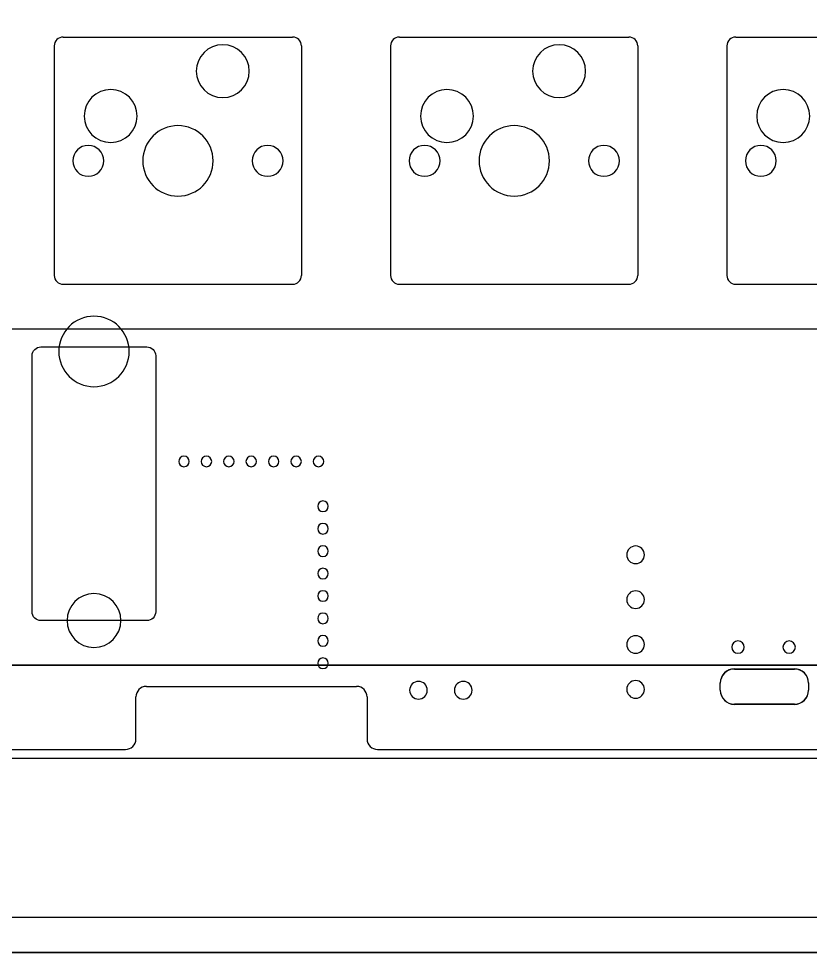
# Model space of a CAD drawing. Header units: millimetres. Extents: x 12 to 283, y 44 to 148.
# Drawn here: x 95.7 to 140.5, y 44.4 to 97.3 of the extents above; entities that cross this region are included whole.
import ezdxf

# ---------------------------------------------------------------- set-up
doc = ezdxf.new("R2010")
doc.units = ezdxf.units.MM
doc.header["$MEASUREMENT"] = 0
for name, color, linetype in [('Bottom_Bottom', 7, 'Continuous'), ('Bottom_Middle', 7, 'Continuous'), ('Bottom_Upper', 7, 'Continuous'), ('keys', 7, 'Continuous'), ('Medium1', 7, 'Continuous'), ('PCB', 7, 'Continuous'), ('plate', 7, 'Continuous'), ('Top', 7, 'Continuous')]:
    doc.layers.add(name, color=color, linetype=linetype)

# ---------------------------------------------------------------- blocks, each defined once
blk = doc.blocks.new('block 224')
at = {"layer": 'plate', "color": 7, "lineweight": 25, "true_color": 0xffffff}
blk.add_lwpolyline([(98.187, 96.272), (111.187, 96.272)], dxfattribs=at)
blk = doc.blocks.new('block 225')
at = {"layer": 'plate', "color": 7, "lineweight": 25, "true_color": 0xffffff}
blk.add_lwpolyline([(98.187, 82.272), (111.187, 82.272)], dxfattribs=at)
blk = doc.blocks.new('block 226')
at = {"layer": 'plate', "color": 7, "lineweight": 25, "true_color": 0xffffff}
blk.add_lwpolyline([(97.687, 95.772), (97.687, 82.772)], dxfattribs=at)
blk = doc.blocks.new('block 227')
at = {"layer": 'plate', "color": 7, "lineweight": 25, "true_color": 0xffffff}
blk.add_lwpolyline([(111.687, 95.772), (111.687, 82.772)], dxfattribs=at)
blk = doc.blocks.new('block 228')
at = {"layer": 'plate', "color": 7, "lineweight": 25, "true_color": 0xffffff}
blk.add_open_spline([(98.187, 96.272), (97.911, 96.272), (97.687, 96.048), (97.687, 95.772)], degree=3, dxfattribs=at)
blk = doc.blocks.new('block 229')
at = {"layer": 'plate', "color": 7, "lineweight": 25, "true_color": 0xffffff}
blk.add_open_spline([(111.687, 95.772), (111.687, 96.048), (111.463, 96.272), (111.187, 96.272)], degree=3, dxfattribs=at)
blk = doc.blocks.new('block 230')
at = {"layer": 'plate', "color": 7, "lineweight": 25, "true_color": 0xffffff}
blk.add_open_spline([(97.687, 82.772), (97.687, 82.496), (97.911, 82.272), (98.187, 82.272)], degree=3, dxfattribs=at)
blk = doc.blocks.new('block 231')
at = {"layer": 'plate', "color": 7, "lineweight": 25, "true_color": 0xffffff}
blk.add_open_spline([(111.187, 82.272), (111.463, 82.272), (111.687, 82.496), (111.687, 82.772)], degree=3, dxfattribs=at)
blk = doc.blocks.new('block 232')
at = {"layer": 'plate', "color": 7, "lineweight": 25, "true_color": 0xffffff}
blk.add_lwpolyline([(117.237, 96.272), (130.237, 96.272)], dxfattribs=at)
blk = doc.blocks.new('block 233')
at = {"layer": 'plate', "color": 7, "lineweight": 25, "true_color": 0xffffff}
blk.add_lwpolyline([(117.237, 82.272), (130.237, 82.272)], dxfattribs=at)
blk = doc.blocks.new('block 234')
at = {"layer": 'plate', "color": 7, "lineweight": 25, "true_color": 0xffffff}
blk.add_lwpolyline([(116.737, 95.772), (116.737, 82.772)], dxfattribs=at)
blk = doc.blocks.new('block 235')
at = {"layer": 'plate', "color": 7, "lineweight": 25, "true_color": 0xffffff}
blk.add_lwpolyline([(130.737, 95.772), (130.737, 82.772)], dxfattribs=at)
blk = doc.blocks.new('block 236')
at = {"layer": 'plate', "color": 7, "lineweight": 25, "true_color": 0xffffff}
blk.add_open_spline([(117.237, 96.272), (116.961, 96.272), (116.737, 96.048), (116.737, 95.772)], degree=3, dxfattribs=at)
blk = doc.blocks.new('block 237')
at = {"layer": 'plate', "color": 7, "lineweight": 25, "true_color": 0xffffff}
blk.add_open_spline([(130.737, 95.772), (130.737, 96.048), (130.513, 96.272), (130.237, 96.272)], degree=3, dxfattribs=at)
blk = doc.blocks.new('block 238')
at = {"layer": 'plate', "color": 7, "lineweight": 25, "true_color": 0xffffff}
blk.add_open_spline([(116.737, 82.772), (116.737, 82.496), (116.961, 82.272), (117.237, 82.272)], degree=3, dxfattribs=at)
blk = doc.blocks.new('block 239')
at = {"layer": 'plate', "color": 7, "lineweight": 25, "true_color": 0xffffff}
blk.add_open_spline([(130.237, 82.272), (130.513, 82.272), (130.737, 82.496), (130.737, 82.772)], degree=3, dxfattribs=at)
blk = doc.blocks.new('block 240')
at = {"layer": 'plate', "color": 7, "lineweight": 25, "true_color": 0xffffff}
blk.add_lwpolyline([(136.287, 96.272), (149.287, 96.272)], dxfattribs=at)
blk = doc.blocks.new('block 241')
at = {"layer": 'plate', "color": 7, "lineweight": 25, "true_color": 0xffffff}
blk.add_lwpolyline([(136.287, 82.272), (149.287, 82.272)], dxfattribs=at)
blk = doc.blocks.new('block 242')
at = {"layer": 'plate', "color": 7, "lineweight": 25, "true_color": 0xffffff}
blk.add_lwpolyline([(135.787, 95.772), (135.787, 82.772)], dxfattribs=at)
blk = doc.blocks.new('block 244')
at = {"layer": 'plate', "color": 7, "lineweight": 25, "true_color": 0xffffff}
blk.add_open_spline([(136.287, 96.272), (136.011, 96.272), (135.787, 96.048), (135.787, 95.772)], degree=3, dxfattribs=at)
blk = doc.blocks.new('block 246')
at = {"layer": 'plate', "color": 7, "lineweight": 25, "true_color": 0xffffff}
blk.add_open_spline([(135.787, 82.772), (135.787, 82.496), (136.011, 82.272), (136.287, 82.272)], degree=3, dxfattribs=at)
blk = doc.blocks.new('block 338')
at = {"layer": 'Bottom_Middle', "color": 7, "lineweight": 25, "true_color": 0xffffff}
blk.add_open_spline([(275.902, 148.397), (275.902, 148.397), (70.914, 148.397), (70.914, 148.397), (69.533, 148.397), (68.414, 147.278), (68.414, 145.897), (68.414, 145.897), (68.414, 137.397), (68.414, 137.397), (68.414, 137.397), (272.756, 137.397), (272.756, 137.397), (273.584, 137.397), (274.256, 136.725), (274.256, 135.897), (274.256, 135.897), (274.256, 56.934), (274.256, 56.934), (274.256, 56.106), (273.584, 55.435), (272.756, 55.435), (272.756, 55.435), (24.724, 55.435), (24.724, 55.435), (23.896, 55.435), (23.224, 56.106), (23.224, 56.935), (23.224, 56.935), (23.224, 135.897), (23.224, 135.897), (23.224, 136.725), (23.896, 137.397), (24.724, 137.397), (24.724, 137.397), (55.31, 137.397), (55.31, 137.397), (55.31, 137.397), (55.31, 145.897), (55.31, 145.897), (55.31, 147.278), (54.191, 148.397), (52.81, 148.397), (52.81, 148.397), (19.224, 148.397), (19.224, 148.397), (15.358, 148.397), (12.224, 145.263), (12.224, 141.397), (12.224, 141.397), (12.224, 51.435), (12.224, 51.435), (12.224, 47.569), (15.358, 44.434), (19.224, 44.434), (19.224, 44.434), (275.902, 44.434), (275.902, 44.434), (279.768, 44.434), (282.902, 47.569), (282.902, 51.435), (282.902, 51.435), (282.902, 141.397), (282.902, 141.397), (282.902, 145.263), (279.768, 148.397), (275.902, 148.397)], degree=3, knots=[0, 0, 0, 0, 1, 1, 1, 2, 2, 2, 3, 3, 3, 4, 4, 4, 5, 5, 5, 6, 6, 6, 7, 7, 7, 8, 8, 8, 9, 9, 9, 10, 10, 10, 11, 11, 11, 12, 12, 12, 13, 13, 13, 14, 14, 14, 15, 15, 15, 16, 16, 16, 17, 17, 17, 18, 18, 18, 19, 19, 19, 20, 20, 20, 21, 21, 21, 22, 22, 22, 22], dxfattribs=at)
blk = doc.blocks.new('block 339')
at = {"layer": 'Bottom_Bottom', "color": 7, "lineweight": 25, "true_color": 0xffffff}
blk.add_lwpolyline([(139.612, 58.491), (136.212, 58.491)], dxfattribs=at)
blk = doc.blocks.new('block 340')
at = {"layer": 'Bottom_Bottom', "color": 7, "lineweight": 25, "true_color": 0xffffff}
blk.add_open_spline([(139.612, 58.491), (140.054, 58.491), (140.412, 58.849), (140.412, 59.291)], degree=3, dxfattribs=at)
blk = doc.blocks.new('block 341')
at = {"layer": 'Bottom_Bottom', "color": 7, "lineweight": 25, "true_color": 0xffffff}
blk.add_open_spline([(135.412, 59.291), (135.412, 58.849), (135.77, 58.491), (136.212, 58.491)], degree=3, dxfattribs=at)
blk = doc.blocks.new('block 342')
at = {"layer": 'Bottom_Bottom', "color": 7, "lineweight": 25, "true_color": 0xffffff}
blk.add_lwpolyline([(140.412, 59.691), (140.412, 59.291)], dxfattribs=at)
blk = doc.blocks.new('block 343')
at = {"layer": 'Bottom_Bottom', "color": 7, "lineweight": 25, "true_color": 0xffffff}
blk.add_lwpolyline([(135.412, 59.291), (135.412, 59.691)], dxfattribs=at)
blk = doc.blocks.new('block 344')
at = {"layer": 'Bottom_Bottom', "color": 7, "lineweight": 25, "true_color": 0xffffff}
blk.add_open_spline([(140.412, 59.691), (140.412, 60.132), (140.054, 60.491), (139.612, 60.491)], degree=3, dxfattribs=at)
blk = doc.blocks.new('block 345')
at = {"layer": 'Bottom_Bottom', "color": 7, "lineweight": 25, "true_color": 0xffffff}
blk.add_open_spline([(136.212, 60.491), (135.77, 60.491), (135.412, 60.132), (135.412, 59.691)], degree=3, dxfattribs=at)
blk = doc.blocks.new('block 346')
at = {"layer": 'Bottom_Bottom', "color": 7, "lineweight": 25, "true_color": 0xffffff}
blk.add_lwpolyline([(136.212, 60.491), (139.612, 60.491)], dxfattribs=at)
blk = doc.blocks.new('block 356')
at = {"layer": 'PCB', "color": 7, "lineweight": 25, "true_color": 0xffffff}
blk.add_lwpolyline([(26.11, 55.922), (101.715, 55.922)], dxfattribs=at)
blk = doc.blocks.new('block 358')
at = {"layer": 'PCB', "color": 7, "lineweight": 25, "true_color": 0xffffff}
blk.add_open_spline([(101.715, 55.922), (102.044, 55.922), (102.311, 56.188), (102.311, 56.517)], degree=3, dxfattribs=at)
blk = doc.blocks.new('block 360')
at = {"layer": 'PCB', "color": 7, "lineweight": 25, "true_color": 0xffffff}
blk.add_lwpolyline([(102.311, 56.517), (102.311, 58.898)], dxfattribs=at)
blk = doc.blocks.new('block 362')
at = {"layer": 'PCB', "color": 7, "lineweight": 25, "true_color": 0xffffff}
blk.add_open_spline([(102.906, 59.493), (102.577, 59.493), (102.311, 59.227), (102.311, 58.898)], degree=3, dxfattribs=at)
blk = doc.blocks.new('block 364')
at = {"layer": 'PCB', "color": 7, "lineweight": 25, "true_color": 0xffffff}
blk.add_lwpolyline([(102.906, 59.493), (114.812, 59.494)], dxfattribs=at)
blk = doc.blocks.new('block 366')
at = {"layer": 'PCB', "color": 7, "lineweight": 25, "true_color": 0xffffff}
blk.add_open_spline([(115.408, 58.898), (115.408, 59.227), (115.141, 59.494), (114.812, 59.494)], degree=3, dxfattribs=at)
blk = doc.blocks.new('block 368')
at = {"layer": 'PCB', "color": 7, "lineweight": 25, "true_color": 0xffffff}
blk.add_lwpolyline([(115.408, 58.898), (115.408, 56.517)], dxfattribs=at)
blk = doc.blocks.new('block 370')
at = {"layer": 'PCB', "color": 7, "lineweight": 25, "true_color": 0xffffff}
blk.add_open_spline([(115.408, 56.517), (115.408, 56.188), (115.674, 55.922), (116.003, 55.922)], degree=3, dxfattribs=at)
blk = doc.blocks.new('block 372')
at = {"layer": 'PCB', "color": 7, "lineweight": 25, "true_color": 0xffffff}
blk.add_lwpolyline([(116.003, 55.922), (271.379, 55.922)], dxfattribs=at)
blk = doc.blocks.new('block 382')
at = {"layer": 'PCB', "color": 7, "lineweight": 25, "true_color": 0xffffff}
blk.add_open_spline([(112.608, 68.426), (112.608, 68.592), (112.742, 68.726), (112.908, 68.726), (113.073, 68.726), (113.208, 68.592), (113.208, 68.426), (113.208, 68.26), (113.073, 68.126), (112.908, 68.126), (112.742, 68.126), (112.608, 68.26), (112.608, 68.426), (112.608, 68.426), (112.608, 68.426), (112.608, 68.426)], degree=3, knots=[0, 0, 0, 0, 1, 1, 1, 2, 2, 2, 3, 3, 3, 4, 4, 4, 5, 5, 5, 5], dxfattribs=at)
blk = doc.blocks.new('block 383')
at = {"layer": 'PCB', "color": 7, "lineweight": 25, "true_color": 0xffffff}
blk.add_open_spline([(112.608, 67.156), (112.608, 67.322), (112.742, 67.456), (112.908, 67.456), (113.073, 67.456), (113.208, 67.322), (113.208, 67.156), (113.208, 66.99), (113.073, 66.856), (112.908, 66.856), (112.742, 66.856), (112.608, 66.99), (112.608, 67.156), (112.608, 67.156), (112.608, 67.156), (112.608, 67.156)], degree=3, knots=[0, 0, 0, 0, 1, 1, 1, 2, 2, 2, 3, 3, 3, 4, 4, 4, 5, 5, 5, 5], dxfattribs=at)
blk = doc.blocks.new('block 384')
at = {"layer": 'PCB', "color": 7, "lineweight": 25, "true_color": 0xffffff}
blk.add_open_spline([(112.608, 64.616), (112.608, 64.782), (112.742, 64.916), (112.908, 64.916), (113.073, 64.916), (113.208, 64.782), (113.208, 64.616), (113.208, 64.45), (113.073, 64.316), (112.908, 64.316), (112.742, 64.316), (112.608, 64.45), (112.608, 64.616), (112.608, 64.616), (112.608, 64.616), (112.608, 64.616)], degree=3, knots=[0, 0, 0, 0, 1, 1, 1, 2, 2, 2, 3, 3, 3, 4, 4, 4, 5, 5, 5, 5], dxfattribs=at)
blk = doc.blocks.new('block 385')
at = {"layer": 'PCB', "color": 7, "lineweight": 25, "true_color": 0xffffff}
blk.add_open_spline([(112.608, 65.886), (112.608, 66.052), (112.742, 66.186), (112.908, 66.186), (113.073, 66.186), (113.208, 66.052), (113.208, 65.886), (113.208, 65.72), (113.073, 65.586), (112.908, 65.586), (112.742, 65.586), (112.608, 65.72), (112.608, 65.886), (112.608, 65.886), (112.608, 65.886), (112.608, 65.886)], degree=3, knots=[0, 0, 0, 0, 1, 1, 1, 2, 2, 2, 3, 3, 3, 4, 4, 4, 5, 5, 5, 5], dxfattribs=at)
blk = doc.blocks.new('block 386')
at = {"layer": 'PCB', "color": 7, "lineweight": 25, "true_color": 0xffffff}
blk.add_open_spline([(130.117, 64.408), (130.117, 64.684), (130.341, 64.908), (130.617, 64.908), (130.893, 64.908), (131.117, 64.684), (131.117, 64.408), (131.117, 64.132), (130.893, 63.908), (130.617, 63.908), (130.341, 63.908), (130.117, 64.132), (130.117, 64.408), (130.117, 64.408), (130.117, 64.408), (130.117, 64.408)], degree=3, knots=[0, 0, 0, 0, 1, 1, 1, 2, 2, 2, 3, 3, 3, 4, 4, 4, 5, 5, 5, 5], dxfattribs=at)
blk = doc.blocks.new('block 387')
at = {"layer": 'PCB', "color": 7, "lineweight": 25, "true_color": 0xffffff}
blk.add_open_spline([(130.117, 66.948), (130.117, 67.224), (130.341, 67.448), (130.617, 67.448), (130.893, 67.448), (131.117, 67.224), (131.117, 66.948), (131.117, 66.672), (130.893, 66.448), (130.617, 66.448), (130.341, 66.448), (130.117, 66.672), (130.117, 66.948), (130.117, 66.948), (130.117, 66.948), (130.117, 66.948)], degree=3, knots=[0, 0, 0, 0, 1, 1, 1, 2, 2, 2, 3, 3, 3, 4, 4, 4, 5, 5, 5, 5], dxfattribs=at)
blk = doc.blocks.new('block 388')
at = {"layer": 'PCB', "color": 7, "lineweight": 25, "true_color": 0xffffff}
blk.add_open_spline([(112.608, 69.696), (112.608, 69.862), (112.742, 69.996), (112.908, 69.996), (113.073, 69.996), (113.208, 69.862), (113.208, 69.696), (113.208, 69.53), (113.073, 69.396), (112.908, 69.396), (112.742, 69.396), (112.608, 69.53), (112.608, 69.696), (112.608, 69.696), (112.608, 69.696), (112.608, 69.696)], degree=3, knots=[0, 0, 0, 0, 1, 1, 1, 2, 2, 2, 3, 3, 3, 4, 4, 4, 5, 5, 5, 5], dxfattribs=at)
blk = doc.blocks.new('block 390')
at = {"layer": 'PCB', "color": 7, "lineweight": 25, "true_color": 0xffffff}
blk.add_open_spline([(138.967, 61.721), (138.967, 61.914), (139.123, 62.071), (139.317, 62.071), (139.51, 62.071), (139.667, 61.914), (139.667, 61.721), (139.667, 61.528), (139.51, 61.371), (139.317, 61.371), (139.123, 61.371), (138.967, 61.528), (138.967, 61.721), (138.967, 61.721), (138.967, 61.721), (138.967, 61.721)], degree=3, knots=[0, 0, 0, 0, 1, 1, 1, 2, 2, 2, 3, 3, 3, 4, 4, 4, 5, 5, 5, 5], dxfattribs=at)
blk = doc.blocks.new('block 391')
at = {"layer": 'PCB', "color": 7, "lineweight": 25, "true_color": 0xffffff}
blk.add_open_spline([(136.067, 61.721), (136.067, 61.914), (136.223, 62.071), (136.417, 62.071), (136.61, 62.071), (136.767, 61.914), (136.767, 61.721), (136.767, 61.528), (136.61, 61.371), (136.417, 61.371), (136.223, 61.371), (136.067, 61.528), (136.067, 61.721), (136.067, 61.721), (136.067, 61.721), (136.067, 61.721)], degree=3, knots=[0, 0, 0, 0, 1, 1, 1, 2, 2, 2, 3, 3, 3, 4, 4, 4, 5, 5, 5, 5], dxfattribs=at)
blk = doc.blocks.new('block 392')
at = {"layer": 'PCB', "color": 7, "lineweight": 25, "true_color": 0xffffff}
blk.add_open_spline([(130.117, 61.868), (130.117, 62.144), (130.341, 62.368), (130.617, 62.368), (130.893, 62.368), (131.117, 62.144), (131.117, 61.868), (131.117, 61.592), (130.893, 61.368), (130.617, 61.368), (130.341, 61.368), (130.117, 61.592), (130.117, 61.868), (130.117, 61.868), (130.117, 61.868), (130.117, 61.868)], degree=3, knots=[0, 0, 0, 0, 1, 1, 1, 2, 2, 2, 3, 3, 3, 4, 4, 4, 5, 5, 5, 5], dxfattribs=at)
blk = doc.blocks.new('block 393')
at = {"layer": 'PCB', "color": 7, "lineweight": 25, "true_color": 0xffffff}
blk.add_open_spline([(112.608, 62.076), (112.608, 62.242), (112.742, 62.376), (112.908, 62.376), (113.073, 62.376), (113.208, 62.242), (113.208, 62.076), (113.208, 61.91), (113.073, 61.776), (112.908, 61.776), (112.742, 61.776), (112.608, 61.91), (112.608, 62.076), (112.608, 62.076), (112.608, 62.076), (112.608, 62.076)], degree=3, knots=[0, 0, 0, 0, 1, 1, 1, 2, 2, 2, 3, 3, 3, 4, 4, 4, 5, 5, 5, 5], dxfattribs=at)
blk = doc.blocks.new('block 394')
at = {"layer": 'PCB', "color": 7, "lineweight": 25, "true_color": 0xffffff}
blk.add_open_spline([(112.608, 63.346), (112.608, 63.512), (112.742, 63.646), (112.908, 63.646), (113.073, 63.646), (113.208, 63.512), (113.208, 63.346), (113.208, 63.18), (113.073, 63.046), (112.908, 63.046), (112.742, 63.046), (112.608, 63.18), (112.608, 63.346), (112.608, 63.346), (112.608, 63.346), (112.608, 63.346)], degree=3, knots=[0, 0, 0, 0, 1, 1, 1, 2, 2, 2, 3, 3, 3, 4, 4, 4, 5, 5, 5, 5], dxfattribs=at)
blk = doc.blocks.new('block 395')
at = {"layer": 'PCB', "color": 7, "lineweight": 25, "true_color": 0xffffff}
blk.add_open_spline([(112.354, 72.236), (112.354, 72.402), (112.488, 72.536), (112.654, 72.536), (112.819, 72.536), (112.954, 72.402), (112.954, 72.236), (112.954, 72.07), (112.819, 71.936), (112.654, 71.936), (112.488, 71.936), (112.354, 72.07), (112.354, 72.236), (112.354, 72.236), (112.354, 72.236), (112.354, 72.236)], degree=3, knots=[0, 0, 0, 0, 1, 1, 1, 2, 2, 2, 3, 3, 3, 4, 4, 4, 5, 5, 5, 5], dxfattribs=at)
blk = doc.blocks.new('block 408')
at = {"layer": 'PCB', "color": 7, "lineweight": 25, "true_color": 0xffffff}
blk.add_open_spline([(117.787, 89.259), (117.787, 89.742), (118.178, 90.134), (118.662, 90.134), (119.145, 90.134), (119.537, 89.742), (119.537, 89.259), (119.537, 88.776), (119.145, 88.384), (118.662, 88.384), (118.178, 88.384), (117.787, 88.776), (117.787, 89.259), (117.787, 89.259), (117.787, 89.259), (117.787, 89.259)], degree=3, knots=[0, 0, 0, 0, 1, 1, 1, 2, 2, 2, 3, 3, 3, 4, 4, 4, 5, 5, 5, 5], dxfattribs=at)
blk = doc.blocks.new('block 409')
at = {"layer": 'PCB', "color": 7, "lineweight": 25, "true_color": 0xffffff}
blk.add_open_spline([(118.432, 91.799), (118.432, 92.628), (119.103, 93.299), (119.932, 93.299), (120.76, 93.299), (121.432, 92.628), (121.432, 91.799), (121.432, 90.971), (120.76, 90.299), (119.932, 90.299), (119.103, 90.299), (118.432, 90.971), (118.432, 91.799), (118.432, 91.799), (118.432, 91.799), (118.432, 91.799)], degree=3, knots=[0, 0, 0, 0, 1, 1, 1, 2, 2, 2, 3, 3, 3, 4, 4, 4, 5, 5, 5, 5], dxfattribs=at)
blk = doc.blocks.new('block 410')
at = {"layer": 'PCB', "color": 7, "lineweight": 25, "true_color": 0xffffff}
blk.add_open_spline([(121.748, 89.259), (121.748, 90.36), (122.64, 91.253), (123.742, 91.253), (124.843, 91.253), (125.736, 90.36), (125.736, 89.259), (125.736, 88.158), (124.843, 87.265), (123.742, 87.265), (122.64, 87.265), (121.748, 88.158), (121.748, 89.259), (121.748, 89.259), (121.748, 89.259), (121.748, 89.259)], degree=3, knots=[0, 0, 0, 0, 1, 1, 1, 2, 2, 2, 3, 3, 3, 4, 4, 4, 5, 5, 5, 5], dxfattribs=at)
blk = doc.blocks.new('block 411')
at = {"layer": 'PCB', "color": 7, "lineweight": 25, "true_color": 0xffffff}
blk.add_open_spline([(124.782, 94.339), (124.782, 95.168), (125.453, 95.839), (126.282, 95.839), (127.11, 95.839), (127.782, 95.168), (127.782, 94.339), (127.782, 93.511), (127.11, 92.839), (126.282, 92.839), (125.453, 92.839), (124.782, 93.511), (124.782, 94.339), (124.782, 94.339), (124.782, 94.339), (124.782, 94.339)], degree=3, knots=[0, 0, 0, 0, 1, 1, 1, 2, 2, 2, 3, 3, 3, 4, 4, 4, 5, 5, 5, 5], dxfattribs=at)
blk = doc.blocks.new('block 412')
at = {"layer": 'PCB', "color": 7, "lineweight": 25, "true_color": 0xffffff}
blk.add_open_spline([(127.947, 89.259), (127.947, 89.742), (128.338, 90.134), (128.822, 90.134), (129.305, 90.134), (129.697, 89.742), (129.697, 89.259), (129.697, 88.776), (129.305, 88.384), (128.822, 88.384), (128.338, 88.384), (127.947, 88.776), (127.947, 89.259), (127.947, 89.259), (127.947, 89.259), (127.947, 89.259)], degree=3, knots=[0, 0, 0, 0, 1, 1, 1, 2, 2, 2, 3, 3, 3, 4, 4, 4, 5, 5, 5, 5], dxfattribs=at)
blk = doc.blocks.new('block 413')
at = {"layer": 'PCB', "color": 7, "lineweight": 25, "true_color": 0xffffff}
blk.add_open_spline([(136.837, 89.259), (136.837, 89.742), (137.228, 90.134), (137.712, 90.134), (138.195, 90.134), (138.587, 89.742), (138.587, 89.259), (138.587, 88.776), (138.195, 88.384), (137.712, 88.384), (137.228, 88.384), (136.837, 88.776), (136.837, 89.259), (136.837, 89.259), (136.837, 89.259), (136.837, 89.259)], degree=3, knots=[0, 0, 0, 0, 1, 1, 1, 2, 2, 2, 3, 3, 3, 4, 4, 4, 5, 5, 5, 5], dxfattribs=at)
blk = doc.blocks.new('block 450')
at = {"layer": 'PCB', "color": 7, "lineweight": 25, "true_color": 0xffffff}
blk.add_open_spline([(137.482, 91.799), (137.482, 92.628), (138.153, 93.299), (138.982, 93.299), (139.81, 93.299), (140.482, 92.628), (140.482, 91.799), (140.482, 90.971), (139.81, 90.299), (138.982, 90.299), (138.153, 90.299), (137.482, 90.971), (137.482, 91.799), (137.482, 91.799), (137.482, 91.799), (137.482, 91.799)], degree=3, knots=[0, 0, 0, 0, 1, 1, 1, 2, 2, 2, 3, 3, 3, 4, 4, 4, 5, 5, 5, 5], dxfattribs=at)
blk = doc.blocks.new('block 526')
at = {"layer": 'PCB', "color": 7, "lineweight": 25, "true_color": 0xffffff}
blk.add_open_spline([(108.544, 72.236), (108.544, 72.402), (108.678, 72.536), (108.844, 72.536), (109.009, 72.536), (109.144, 72.402), (109.144, 72.236), (109.144, 72.07), (109.009, 71.936), (108.844, 71.936), (108.678, 71.936), (108.544, 72.07), (108.544, 72.236), (108.544, 72.236), (108.544, 72.236), (108.544, 72.236)], degree=3, knots=[0, 0, 0, 0, 1, 1, 1, 2, 2, 2, 3, 3, 3, 4, 4, 4, 5, 5, 5, 5], dxfattribs=at)
blk = doc.blocks.new('block 527')
at = {"layer": 'PCB', "color": 7, "lineweight": 25, "true_color": 0xffffff}
blk.add_open_spline([(107.274, 72.236), (107.274, 72.402), (107.408, 72.536), (107.574, 72.536), (107.739, 72.536), (107.874, 72.402), (107.874, 72.236), (107.874, 72.07), (107.739, 71.936), (107.574, 71.936), (107.408, 71.936), (107.274, 72.07), (107.274, 72.236), (107.274, 72.236), (107.274, 72.236), (107.274, 72.236)], degree=3, knots=[0, 0, 0, 0, 1, 1, 1, 2, 2, 2, 3, 3, 3, 4, 4, 4, 5, 5, 5, 5], dxfattribs=at)
blk = doc.blocks.new('block 528')
at = {"layer": 'PCB', "color": 7, "lineweight": 25, "true_color": 0xffffff}
blk.add_open_spline([(104.734, 72.236), (104.734, 72.402), (104.868, 72.536), (105.034, 72.536), (105.199, 72.536), (105.334, 72.402), (105.334, 72.236), (105.334, 72.07), (105.199, 71.936), (105.034, 71.936), (104.868, 71.936), (104.734, 72.07), (104.734, 72.236), (104.734, 72.236), (104.734, 72.236), (104.734, 72.236)], degree=3, knots=[0, 0, 0, 0, 1, 1, 1, 2, 2, 2, 3, 3, 3, 4, 4, 4, 5, 5, 5, 5], dxfattribs=at)
blk = doc.blocks.new('block 529')
at = {"layer": 'PCB', "color": 7, "lineweight": 25, "true_color": 0xffffff}
blk.add_open_spline([(106.004, 72.236), (106.004, 72.402), (106.138, 72.536), (106.304, 72.536), (106.469, 72.536), (106.604, 72.402), (106.604, 72.236), (106.604, 72.07), (106.469, 71.936), (106.304, 71.936), (106.138, 71.936), (106.004, 72.07), (106.004, 72.236), (106.004, 72.236), (106.004, 72.236), (106.004, 72.236)], degree=3, knots=[0, 0, 0, 0, 1, 1, 1, 2, 2, 2, 3, 3, 3, 4, 4, 4, 5, 5, 5, 5], dxfattribs=at)
blk = doc.blocks.new('block 530')
at = {"layer": 'PCB', "color": 7, "lineweight": 25, "true_color": 0xffffff}
blk.add_open_spline([(97.942, 78.464), (97.942, 79.565), (98.834, 80.458), (99.936, 80.458), (101.037, 80.458), (101.93, 79.565), (101.93, 78.464), (101.93, 77.363), (101.037, 76.47), (99.936, 76.47), (98.834, 76.47), (97.942, 77.363), (97.942, 78.464), (97.942, 78.464), (97.942, 78.464), (97.942, 78.464)], degree=3, knots=[0, 0, 0, 0, 1, 1, 1, 2, 2, 2, 3, 3, 3, 4, 4, 4, 5, 5, 5, 5], dxfattribs=at)
blk = doc.blocks.new('block 531')
at = {"layer": 'PCB', "color": 7, "lineweight": 25, "true_color": 0xffffff}
blk.add_open_spline([(109.814, 72.236), (109.814, 72.402), (109.948, 72.536), (110.114, 72.536), (110.279, 72.536), (110.414, 72.402), (110.414, 72.236), (110.414, 72.07), (110.279, 71.936), (110.114, 71.936), (109.948, 71.936), (109.814, 72.07), (109.814, 72.236), (109.814, 72.236), (109.814, 72.236), (109.814, 72.236)], degree=3, knots=[0, 0, 0, 0, 1, 1, 1, 2, 2, 2, 3, 3, 3, 4, 4, 4, 5, 5, 5, 5], dxfattribs=at)
blk = doc.blocks.new('block 535')
at = {"layer": 'PCB', "color": 7, "lineweight": 25, "true_color": 0xffffff}
blk.add_open_spline([(108.897, 89.259), (108.897, 89.742), (109.288, 90.134), (109.772, 90.134), (110.255, 90.134), (110.647, 89.742), (110.647, 89.259), (110.647, 88.776), (110.255, 88.384), (109.772, 88.384), (109.288, 88.384), (108.897, 88.776), (108.897, 89.259), (108.897, 89.259), (108.897, 89.259), (108.897, 89.259)], degree=3, knots=[0, 0, 0, 0, 1, 1, 1, 2, 2, 2, 3, 3, 3, 4, 4, 4, 5, 5, 5, 5], dxfattribs=at)
blk = doc.blocks.new('block 536')
at = {"layer": 'PCB', "color": 7, "lineweight": 25, "true_color": 0xffffff}
blk.add_open_spline([(98.737, 89.259), (98.737, 89.742), (99.128, 90.134), (99.612, 90.134), (100.095, 90.134), (100.487, 89.742), (100.487, 89.259), (100.487, 88.776), (100.095, 88.384), (99.612, 88.384), (99.128, 88.384), (98.737, 88.776), (98.737, 89.259), (98.737, 89.259), (98.737, 89.259), (98.737, 89.259)], degree=3, knots=[0, 0, 0, 0, 1, 1, 1, 2, 2, 2, 3, 3, 3, 4, 4, 4, 5, 5, 5, 5], dxfattribs=at)
blk = doc.blocks.new('block 537')
at = {"layer": 'PCB', "color": 7, "lineweight": 25, "true_color": 0xffffff}
blk.add_open_spline([(102.698, 89.259), (102.698, 90.36), (103.59, 91.253), (104.692, 91.253), (105.793, 91.253), (106.686, 90.36), (106.686, 89.259), (106.686, 88.158), (105.793, 87.265), (104.692, 87.265), (103.59, 87.265), (102.698, 88.158), (102.698, 89.259), (102.698, 89.259), (102.698, 89.259), (102.698, 89.259)], degree=3, knots=[0, 0, 0, 0, 1, 1, 1, 2, 2, 2, 3, 3, 3, 4, 4, 4, 5, 5, 5, 5], dxfattribs=at)
blk = doc.blocks.new('block 538')
at = {"layer": 'PCB', "color": 7, "lineweight": 25, "true_color": 0xffffff}
blk.add_open_spline([(98.412, 63.224), (98.412, 64.066), (99.094, 64.748), (99.936, 64.748), (100.777, 64.748), (101.46, 64.066), (101.46, 63.224), (101.46, 62.382), (100.777, 61.7), (99.936, 61.7), (99.094, 61.7), (98.412, 62.382), (98.412, 63.224), (98.412, 63.224), (98.412, 63.224), (98.412, 63.224)], degree=3, knots=[0, 0, 0, 0, 1, 1, 1, 2, 2, 2, 3, 3, 3, 4, 4, 4, 5, 5, 5, 5], dxfattribs=at)
blk = doc.blocks.new('block 540')
at = {"layer": 'PCB', "color": 7, "lineweight": 25, "true_color": 0xffffff}
blk.add_open_spline([(105.732, 94.339), (105.732, 95.168), (106.403, 95.839), (107.232, 95.839), (108.06, 95.839), (108.732, 95.168), (108.732, 94.339), (108.732, 93.511), (108.06, 92.839), (107.232, 92.839), (106.403, 92.839), (105.732, 93.511), (105.732, 94.339), (105.732, 94.339), (105.732, 94.339), (105.732, 94.339)], degree=3, knots=[0, 0, 0, 0, 1, 1, 1, 2, 2, 2, 3, 3, 3, 4, 4, 4, 5, 5, 5, 5], dxfattribs=at)
blk = doc.blocks.new('block 541')
at = {"layer": 'PCB', "color": 7, "lineweight": 25, "true_color": 0xffffff}
blk.add_open_spline([(99.382, 91.799), (99.382, 92.628), (100.053, 93.299), (100.882, 93.299), (101.71, 93.299), (102.382, 92.628), (102.382, 91.799), (102.382, 90.971), (101.71, 90.299), (100.882, 90.299), (100.053, 90.299), (99.382, 90.971), (99.382, 91.799), (99.382, 91.799), (99.382, 91.799), (99.382, 91.799)], degree=3, knots=[0, 0, 0, 0, 1, 1, 1, 2, 2, 2, 3, 3, 3, 4, 4, 4, 5, 5, 5, 5], dxfattribs=at)
blk = doc.blocks.new('block 547')
at = {"layer": 'PCB', "color": 7, "lineweight": 25, "true_color": 0xffffff}
blk.add_open_spline([(111.084, 72.236), (111.084, 72.402), (111.218, 72.536), (111.384, 72.536), (111.549, 72.536), (111.684, 72.402), (111.684, 72.236), (111.684, 72.07), (111.549, 71.936), (111.384, 71.936), (111.218, 71.936), (111.084, 72.07), (111.084, 72.236), (111.084, 72.236), (111.084, 72.236), (111.084, 72.236)], degree=3, knots=[0, 0, 0, 0, 1, 1, 1, 2, 2, 2, 3, 3, 3, 4, 4, 4, 5, 5, 5, 5], dxfattribs=at)
blk = doc.blocks.new('block 618')
at = {"layer": 'PCB', "color": 7, "lineweight": 25, "true_color": 0xffffff}
blk.add_open_spline([(130.117, 59.328), (130.117, 59.604), (130.341, 59.828), (130.617, 59.828), (130.893, 59.828), (131.117, 59.604), (131.117, 59.328), (131.117, 59.052), (130.893, 58.828), (130.617, 58.828), (130.341, 58.828), (130.117, 59.052), (130.117, 59.328), (130.117, 59.328), (130.117, 59.328), (130.117, 59.328)], degree=3, knots=[0, 0, 0, 0, 1, 1, 1, 2, 2, 2, 3, 3, 3, 4, 4, 4, 5, 5, 5, 5], dxfattribs=at)
blk = doc.blocks.new('block 619')
at = {"layer": 'PCB', "color": 7, "lineweight": 25, "true_color": 0xffffff}
blk.add_lwpolyline([(139.617, 58.478), (136.217, 58.478)], dxfattribs=at)
blk = doc.blocks.new('block 620')
at = {"layer": 'PCB', "color": 7, "lineweight": 25, "true_color": 0xffffff}
blk.add_open_spline([(139.617, 58.478), (140.059, 58.478), (140.417, 58.836), (140.417, 59.278)], degree=3, dxfattribs=at)
blk = doc.blocks.new('block 621')
at = {"layer": 'PCB', "color": 7, "lineweight": 25, "true_color": 0xffffff}
blk.add_open_spline([(135.417, 59.278), (135.417, 58.836), (135.775, 58.478), (136.217, 58.478)], degree=3, dxfattribs=at)
blk = doc.blocks.new('block 622')
at = {"layer": 'PCB', "color": 7, "lineweight": 25, "true_color": 0xffffff}
blk.add_lwpolyline([(140.417, 59.678), (140.417, 59.278)], dxfattribs=at)
blk = doc.blocks.new('block 623')
at = {"layer": 'PCB', "color": 7, "lineweight": 25, "true_color": 0xffffff}
blk.add_lwpolyline([(135.417, 59.278), (135.417, 59.678)], dxfattribs=at)
blk = doc.blocks.new('block 624')
at = {"layer": 'PCB', "color": 7, "lineweight": 25, "true_color": 0xffffff}
blk.add_open_spline([(140.417, 59.678), (140.417, 60.12), (140.059, 60.478), (139.617, 60.478)], degree=3, dxfattribs=at)
blk = doc.blocks.new('block 625')
at = {"layer": 'PCB', "color": 7, "lineweight": 25, "true_color": 0xffffff}
blk.add_open_spline([(136.217, 60.478), (135.775, 60.478), (135.417, 60.12), (135.417, 59.678)], degree=3, dxfattribs=at)
blk = doc.blocks.new('block 626')
at = {"layer": 'PCB', "color": 7, "lineweight": 25, "true_color": 0xffffff}
blk.add_lwpolyline([(136.217, 60.478), (139.617, 60.478)], dxfattribs=at)
blk = doc.blocks.new('block 628')
at = {"layer": 'PCB', "color": 7, "lineweight": 25, "true_color": 0xffffff}
blk.add_open_spline([(120.357, 59.278), (120.357, 59.554), (120.581, 59.778), (120.857, 59.778), (121.133, 59.778), (121.357, 59.554), (121.357, 59.278), (121.357, 59.002), (121.133, 58.778), (120.857, 58.778), (120.581, 58.778), (120.357, 59.002), (120.357, 59.278), (120.357, 59.278), (120.357, 59.278), (120.357, 59.278)], degree=3, knots=[0, 0, 0, 0, 1, 1, 1, 2, 2, 2, 3, 3, 3, 4, 4, 4, 5, 5, 5, 5], dxfattribs=at)
blk = doc.blocks.new('block 629')
at = {"layer": 'PCB', "color": 7, "lineweight": 25, "true_color": 0xffffff}
blk.add_open_spline([(112.608, 60.806), (112.608, 60.972), (112.742, 61.106), (112.908, 61.106), (113.073, 61.106), (113.208, 60.972), (113.208, 60.806), (113.208, 60.64), (113.073, 60.506), (112.908, 60.506), (112.742, 60.506), (112.608, 60.64), (112.608, 60.806), (112.608, 60.806), (112.608, 60.806), (112.608, 60.806)], degree=3, knots=[0, 0, 0, 0, 1, 1, 1, 2, 2, 2, 3, 3, 3, 4, 4, 4, 5, 5, 5, 5], dxfattribs=at)
blk = doc.blocks.new('block 630')
at = {"layer": 'PCB', "color": 7, "lineweight": 25, "true_color": 0xffffff}
blk.add_open_spline([(117.817, 59.278), (117.817, 59.554), (118.041, 59.778), (118.317, 59.778), (118.593, 59.778), (118.817, 59.554), (118.817, 59.278), (118.817, 59.002), (118.593, 58.778), (118.317, 58.778), (118.041, 58.778), (117.817, 59.002), (117.817, 59.278), (117.817, 59.278), (117.817, 59.278), (117.817, 59.278)], degree=3, knots=[0, 0, 0, 0, 1, 1, 1, 2, 2, 2, 3, 3, 3, 4, 4, 4, 5, 5, 5, 5], dxfattribs=at)
blk = doc.blocks.new('block 353')
at = {"layer": 'PCB'}
for name in ['block 540', 'block 411', 'block 541', 'block 409', 'block 450', 'block 537', 'block 410', 'block 536', 'block 535', 'block 408', 'block 412', 'block 413', 'block 530', 'block 528', 'block 529', 'block 527', 'block 526', 'block 531', 'block 547', 'block 395', 'block 388', 'block 382', 'block 383', 'block 387', 'block 385', 'block 538', 'block 384', 'block 386', 'block 394', 'block 393', 'block 392', 'block 391', 'block 390', 'block 629', 'block 625', 'block 626', 'block 624', 'block 630', 'block 628', 'block 618', 'block 362', 'block 364', 'block 366', 'block 623', 'block 621', 'block 620', 'block 622', 'block 360', 'block 368', 'block 619', 'block 358', 'block 370', 'block 356', 'block 372']:
    blk.add_blockref(name, (0, 0), dxfattribs=at)

msp = doc.modelspace()

# ---------------------------------------------------------------- linework, layer by layer
at = {"layer": 'Bottom_Bottom', "color": 7, "lineweight": 25, "true_color": 0xffffff}
msp.add_open_spline([(19.224, 148.397), (15.358, 148.397), (12.224, 145.263), (12.224, 141.397), (12.224, 141.397), (12.224, 51.434), (12.224, 51.434), (12.224, 47.569), (15.358, 44.434), (19.224, 44.434), (19.224, 44.434), (275.902, 44.434), (275.902, 44.434), (279.768, 44.434), (282.902, 47.569), (282.902, 51.434), (282.902, 51.434), (282.902, 141.397), (282.902, 141.397), (282.902, 145.263), (279.768, 148.397), (275.902, 148.397), (275.902, 148.397), (19.224, 148.397), (19.224, 148.397)], degree=3, knots=[0, 0, 0, 0, 1, 1, 1, 2, 2, 2, 3, 3, 3, 4, 4, 4, 5, 5, 5, 6, 6, 6, 7, 7, 7, 8, 8, 8, 8], dxfattribs=at)
at = {"layer": 'Bottom_Upper', "color": 7, "lineweight": 25, "true_color": 0xffffff}
for points in [[(19.224, 44.434), (15.358, 44.434), (12.224, 47.569), (12.224, 51.434), (12.224, 51.434), (12.224, 141.397), (12.224, 141.397), (12.224, 145.263), (15.358, 148.397), (19.224, 148.397), (19.224, 148.397), (275.902, 148.397), (275.902, 148.397), (279.768, 148.397), (282.902, 145.263), (282.902, 141.397), (282.902, 141.397), (282.902, 51.434), (282.902, 51.434), (282.902, 47.569), (279.768, 44.434), (275.902, 44.434), (275.902, 44.434), (19.224, 44.434), (19.224, 44.434)], [(24.724, 55.435), (23.897, 55.435), (23.224, 56.108), (23.224, 56.934), (23.224, 56.934), (23.224, 135.897), (23.224, 135.897), (23.224, 136.724), (23.897, 137.397), (24.724, 137.397), (24.724, 137.397), (272.756, 137.397), (272.756, 137.397), (273.583, 137.397), (274.256, 136.724), (274.256, 135.897), (274.256, 135.897), (274.256, 56.934), (274.256, 56.934), (274.256, 56.108), (273.583, 55.435), (272.756, 55.435), (272.756, 55.435), (24.724, 55.435), (24.724, 55.435)]]:
    msp.add_open_spline(points, degree=3, knots=[0, 0, 0, 0, 1, 1, 1, 2, 2, 2, 3, 3, 3, 4, 4, 4, 5, 5, 5, 6, 6, 6, 7, 7, 7, 8, 8, 8, 8], dxfattribs=at)
at = {"layer": 'keys', "color": 7, "lineweight": 25, "true_color": 0xffffff}
msp.add_lwpolyline([(209.462, 60.697), (90.399, 60.697), (90.399, 79.747), (209.462, 79.747), (209.462, 60.697)], dxfattribs=at)
at = {"layer": 'Medium1', "color": 7, "lineweight": 25, "true_color": 0xffffff}
for points, knots in [([(19.224, 44.434), (15.358, 44.434), (12.224, 47.569), (12.224, 51.434), (12.224, 51.434), (12.224, 141.397), (12.224, 141.397), (12.224, 145.263), (15.358, 148.397), (19.224, 148.397), (19.224, 148.397), (275.902, 148.397), (275.902, 148.397), (279.768, 148.397), (282.902, 145.263), (282.902, 141.397), (282.902, 141.397), (282.902, 51.434), (282.902, 51.434), (282.902, 47.569), (279.768, 44.434), (275.902, 44.434), (275.902, 44.434), (19.224, 44.434), (19.224, 44.434)], [0, 0, 0, 0, 1, 1, 1, 2, 2, 2, 3, 3, 3, 4, 4, 4, 5, 5, 5, 6, 6, 6, 7, 7, 7, 8, 8, 8, 8]), ([(42.774, 61.697), (42.774, 61.697), (42.774, 78.747), (42.774, 78.747), (42.774, 79.299), (42.327, 79.747), (41.774, 79.747), (41.774, 79.747), (24.724, 79.747), (24.724, 79.747), (24.172, 79.747), (23.724, 80.195), (23.724, 80.747), (23.724, 80.747), (23.724, 135.897), (23.724, 135.897), (23.724, 136.449), (24.172, 136.897), (24.724, 136.897), (24.724, 136.897), (251.324, 136.897), (251.324, 136.897), (251.877, 136.897), (252.324, 136.449), (252.324, 135.897), (252.324, 135.897), (252.324, 99.797), (252.324, 99.797), (252.324, 99.245), (251.877, 98.797), (251.324, 98.797), (251.324, 98.797), (229.512, 98.797), (229.512, 98.797), (228.96, 98.797), (228.512, 98.349), (228.512, 97.797), (228.512, 97.797), (228.512, 80.747), (228.512, 80.747), (228.512, 80.195), (228.064, 79.747), (227.512, 79.747), (227.512, 79.747), (210.462, 79.747), (210.462, 79.747), (209.91, 79.747), (209.462, 79.299), (209.462, 78.747), (209.462, 78.747), (209.462, 61.697), (209.462, 61.697), (209.462, 61.145), (209.014, 60.697), (208.462, 60.697), (208.462, 60.697), (43.774, 60.697), (43.774, 60.697), (43.222, 60.697), (42.774, 61.145), (42.774, 61.697)], [0, 0, 0, 0, 1, 1, 1, 2, 2, 2, 3, 3, 3, 4, 4, 4, 5, 5, 5, 6, 6, 6, 7, 7, 7, 8, 8, 8, 9, 9, 9, 10, 10, 10, 11, 11, 11, 12, 12, 12, 13, 13, 13, 14, 14, 14, 15, 15, 15, 16, 16, 16, 17, 17, 17, 18, 18, 18, 19, 19, 19, 20, 20, 20, 20])]:
    msp.add_open_spline(points, degree=3, knots=knots, dxfattribs=at)
at = {"layer": 'plate', "color": 7, "lineweight": 25, "true_color": 0xffffff}
for points in [[(19.224, 44.434), (15.358, 44.434), (12.224, 47.569), (12.224, 51.434), (12.224, 51.434), (12.224, 141.397), (12.224, 141.397), (12.224, 145.263), (15.358, 148.397), (19.224, 148.397), (19.224, 148.397), (275.902, 148.397), (275.902, 148.397), (279.768, 148.397), (282.902, 145.263), (282.902, 141.397), (282.902, 141.397), (282.902, 51.434), (282.902, 51.434), (282.902, 47.569), (279.768, 44.434), (275.902, 44.434), (275.902, 44.434), (19.224, 44.434), (19.224, 44.434)], [(102.931, 78.722), (102.931, 78.722), (96.931, 78.722), (96.931, 78.722), (96.655, 78.722), (96.431, 78.498), (96.431, 78.222), (96.431, 78.222), (96.431, 63.722), (96.431, 63.722), (96.431, 63.446), (96.655, 63.222), (96.931, 63.222), (96.931, 63.222), (102.931, 63.222), (102.931, 63.222), (103.207, 63.222), (103.431, 63.446), (103.431, 63.722), (103.431, 63.722), (103.431, 78.222), (103.431, 78.222), (103.431, 78.498), (103.207, 78.722), (102.931, 78.722)]]:
    msp.add_open_spline(points, degree=3, knots=[0, 0, 0, 0, 1, 1, 1, 2, 2, 2, 3, 3, 3, 4, 4, 4, 5, 5, 5, 6, 6, 6, 7, 7, 7, 8, 8, 8, 8], dxfattribs=at)
at = {"layer": 'Top', "color": 7, "lineweight": 25, "true_color": 0xffffff}
for points, knots in [([(19.224, 146.397), (19.224, 146.397), (275.902, 146.397), (275.902, 146.397), (278.663, 146.397), (280.902, 144.158), (280.902, 141.397), (280.902, 141.397), (280.902, 51.434), (280.902, 51.434), (280.902, 48.673), (278.663, 46.434), (275.902, 46.434), (275.902, 46.434), (19.224, 46.434), (19.224, 46.434), (16.463, 46.434), (14.224, 48.673), (14.224, 51.434), (14.224, 51.434), (14.224, 141.397), (14.224, 141.397), (14.224, 144.158), (16.463, 146.397), (19.224, 146.397)], [0, 0, 0, 0, 1, 1, 1, 2, 2, 2, 3, 3, 3, 4, 4, 4, 5, 5, 5, 6, 6, 6, 7, 7, 7, 8, 8, 8, 8]), ([(42.774, 61.697), (42.774, 61.697), (42.774, 78.747), (42.774, 78.747), (42.774, 79.299), (42.327, 79.747), (41.774, 79.747), (41.774, 79.747), (24.724, 79.747), (24.724, 79.747), (24.172, 79.747), (23.724, 80.195), (23.724, 80.747), (23.724, 80.747), (23.724, 135.897), (23.724, 135.897), (23.724, 136.449), (24.172, 136.897), (24.724, 136.897), (24.724, 136.897), (251.324, 136.897), (251.324, 136.897), (251.877, 136.897), (252.324, 136.449), (252.324, 135.897), (252.324, 135.897), (252.324, 99.797), (252.324, 99.797), (252.324, 99.245), (251.877, 98.797), (251.324, 98.797), (251.324, 98.797), (229.512, 98.797), (229.512, 98.797), (228.96, 98.797), (228.512, 98.349), (228.512, 97.797), (228.512, 97.797), (228.512, 80.747), (228.512, 80.747), (228.512, 80.195), (228.064, 79.747), (227.512, 79.747), (227.512, 79.747), (210.462, 79.747), (210.462, 79.747), (209.91, 79.747), (209.462, 79.299), (209.462, 78.747), (209.462, 78.747), (209.462, 61.697), (209.462, 61.697), (209.462, 61.145), (209.014, 60.697), (208.462, 60.697), (208.462, 60.697), (43.774, 60.697), (43.774, 60.697), (43.222, 60.697), (42.774, 61.145), (42.774, 61.697)], [0, 0, 0, 0, 1, 1, 1, 2, 2, 2, 3, 3, 3, 4, 4, 4, 5, 5, 5, 6, 6, 6, 7, 7, 7, 8, 8, 8, 9, 9, 9, 10, 10, 10, 11, 11, 11, 12, 12, 12, 13, 13, 13, 14, 14, 14, 15, 15, 15, 16, 16, 16, 17, 17, 17, 18, 18, 18, 19, 19, 19, 20, 20, 20, 20])]:
    msp.add_open_spline(points, degree=3, knots=knots, dxfattribs=at)

# ---------------------------------------------------------------- block references
at = {"layer": 'Bottom_Bottom'}
for name in ['block 345', 'block 346', 'block 344', 'block 343', 'block 341', 'block 340', 'block 342', 'block 339']:
    msp.add_blockref(name, (0, 0), dxfattribs=at)
at = {"layer": 'Bottom_Middle'}
msp.add_blockref('block 338', (0, 0), dxfattribs=at)
at = {"layer": 'PCB'}
msp.add_blockref('block 353', (0, 0), dxfattribs=at)
at = {"layer": 'plate'}
for name in ['block 228', 'block 224', 'block 229', 'block 236', 'block 232', 'block 237', 'block 244', 'block 240', 'block 226', 'block 227', 'block 234', 'block 235', 'block 242', 'block 230', 'block 231', 'block 238', 'block 239', 'block 246', 'block 225', 'block 233', 'block 241']:
    msp.add_blockref(name, (0, 0), dxfattribs=at)

doc.saveas('drawing.dxf')
